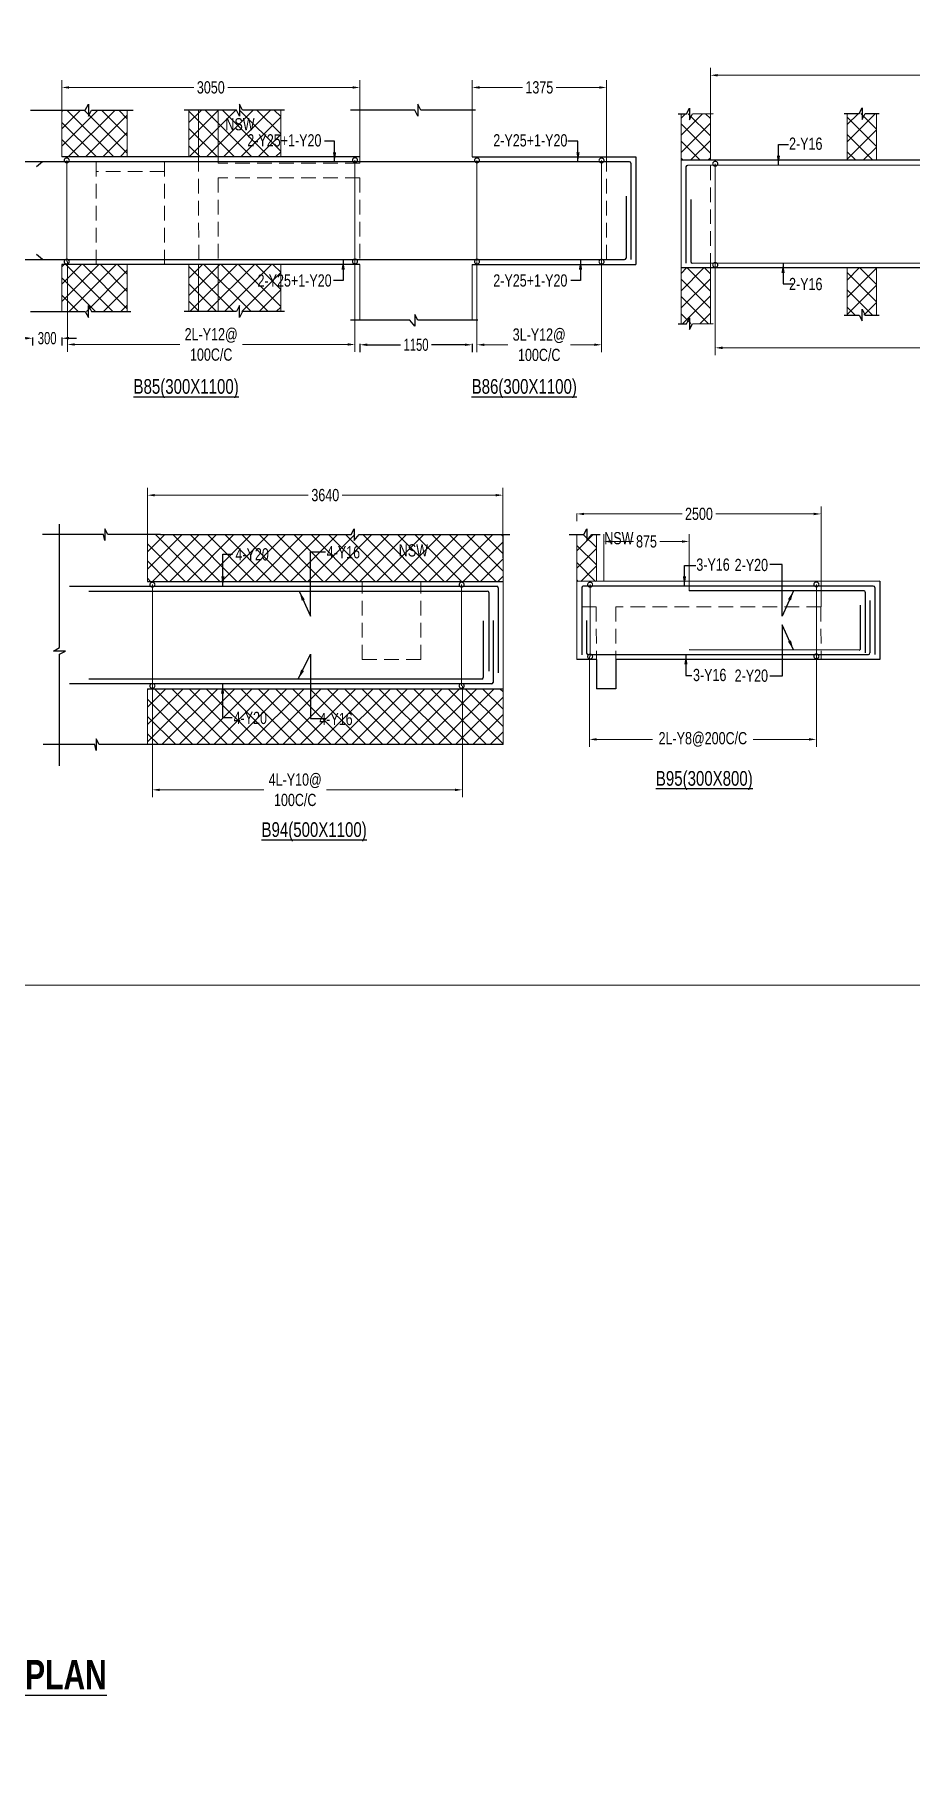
# Model space of a CAD drawing. Header units: millimetres. Extents: x -9667 to 132562, y -132456 to -91255.
# Drawn here: x 47216 to 56184, y -126328 to -108672 of the extents above; entities that cross this region are included whole.
import ezdxf

# ---------------------------------------------------------------- set-up
doc = ezdxf.new("R2010")
doc.units = ezdxf.units.MM
doc.header["$LTSCALE"] = 100
doc.header["$MEASUREMENT"] = 0
doc.linetypes.add('CONTINU', pattern=[0])
doc.linetypes.add('HIDDEN', pattern=[0.375, 0.25, -0.125])
doc.layers.get('Defpoints').update_dxf_attribs({"color": 1, "lineweight": 0})
for name, color, linetype in [('-S-BMNO', 1, 'Continuous'), ('-S-MISC', 8, 'Continuous'), ('-STR-BEAM', 7, 'CONTINU'), ('-STR-REINF', 3, 'Continuous'), ('G-ANNO-TEXT', 231, 'Continuous')]:
    doc.layers.add(name, color=color, linetype=linetype)
for name, color, linetype, lineweight in [('-S-STIRRUPS DIM', 6, 'Continuous', 9), ('-S-STIRUP', 11, 'Continuous', 9), ('-S-TEXT', 6, 'Continuous', 0), ('-STR-COLUMN', 5, 'HIDDEN', 13), ('S-COL HATCH', 9, 'Continuous', 0), ('SLAB LINE', 254, 'HIDDEN', 20)]:
    doc.layers.add(name, color=color, linetype=linetype, lineweight=lineweight)
doc.styles.add('BEAM-LS', font='romans.shx', dxfattribs={"width": 0.8})
doc.styles.add('SOBHA', font='swisscl.ttf', dxfattribs={"width": 0.9})
doc.styles.add('sobha.sed', font='swisscl.ttf')
doc.styles.add('Swis721 LtCn BT_2', font='swisscl.ttf', dxfattribs={"height": 244.992296})
doc.dimstyles.new('S-50', dxfattribs={"dimscale": 50, "dimtxt": 2.5, "dimasz": 2, "dimexe": 0.5, "dimexo": 0.25, "dimgap": 0.25, "dimtad": 0, "dimdec": 0, "dimrnd": 0.0005, "dimzin": 0, "dimdsep": 46, "dimtxsty": 'sobha.sed', "dimblk": 'OBLIQUE', "dimcen": 0.09, "dimclrd": 8, "dimclre": 8, "dimclrt": 6, "dimadec": 0, "dimazin": 0, "dimtfac": 1, "dimtdec": 0, "dimtofl": 0, "dimtmove": 2, "dimatfit": 3, "dimfxl": 0.18, "dimtolj": 1, "dimtzin": 0, "dimlwd": -1, "dimlwe": -1, "dimarcsym": 0})
doc.dimstyles.new('S-DIM50', dxfattribs={"dimscale": 50, "dimtxt": 2.5, "dimasz": 1.5, "dimexe": 1.5, "dimexo": 1, "dimgap": 0.5, "dimtad": 0, "dimdec": 0, "dimzin": 0, "dimdsep": 46, "dimtxsty": 'SOBHA', "dimcen": 0.09, "dimclrd": 256, "dimclre": 256, "dimclrt": 6, "dimadec": 5, "dimazin": 0, "dimtfac": 1, "dimtdec": 0, "dimtofl": 0, "dimtmove": 0, "dimatfit": 3, "dimfxl": 0.18, "dimtolj": 1, "dimtzin": 0, "dimlwd": -1, "dimlwe": -1, "dimarcsym": 0})
doc.dimstyles.new('STIRUP', dxfattribs={"dimscale": 50, "dimtxt": 2.5, "dimasz": 2.2, "dimexe": 0, "dimexo": 0, "dimgap": 0.5, "dimtad": 0, "dimdec": 0, "dimzin": 0, "dimdsep": 46, "dimtxsty": 'BEAM-LS', "dimblk": 'DOTSMALL', "dimcen": 0.09, "dimclrd": 256, "dimclre": 256, "dimclrt": 256, "dimadec": 5, "dimazin": 0, "dimtfac": 1, "dimtdec": 0, "dimtofl": 0, "dimtmove": 0, "dimatfit": 3, "dimldrblk": 'DOTSMALL', "dimfxl": 0, "dimfxlon": 1, "dimtolj": 1, "dimtzin": 0, "dimlwd": -1, "dimlwe": -1, "dimarcsym": 0})

# ---------------------------------------------------------------- blocks, each defined once
blk = doc.blocks.new('*D144')
at = {"layer": '-S-STIRRUPS DIM', "color": 251, "transparency": 16777216}
for p, q in [((54185, -110974), (54185, -111954)), ((59660, -111018), (59660, -111954)), ((54260, -111879), (56408, -111879)), ((59585, -111879), (57436, -111879))]:
    blk.add_line(p, q, dxfattribs=at)
for points in [[(54260, -111866), (54260, -111892), (54185, -111879)], [(59585, -111866), (59585, -111892), (59660, -111879)]]:
    blk.add_solid(points, dxfattribs=at)
at = {"layer": 'Defpoints', "color": 0, "transparency": 16777216}
for p in [(54185, -110974, 178587), (59660, -111018, 0), (59660, -111879)]:
    blk.add_point(p, dxfattribs=at)
at = {"layer": '-S-STIRRUPS DIM', "color": 6, "transparency": 16777216, "insert": (56922, -111879), "char_height": 125, "attachment_point": 5, "style": 'sobha.sed'}
blk.add_mtext('\\A1;2L-Y8@200C/C', dxfattribs=at)
blk = doc.blocks.new('_DotSmall')
at = {"color": 0, "linetype": 'ByBlock', "const_width": 0.5}
blk.add_lwpolyline([(-0.0625, 0, 1), (0.0625, 0, 1)], format="xyb", close=True, dxfattribs=at)
blk = doc.blocks.new('*D145')
at = {"layer": '-S-STIRUP', "ltscale": 100, "transparency": 16777216}
blk.add_line((54185, -111031), (54185, -109995), dxfattribs=at)
at = {"layer": 'Defpoints', "color": 0, "linetype": 'CONTINU', "ltscale": 100, "transparency": 16777216}
for p in [(54185, -109995), (54185, -109995), (54185, -111031)]:
    blk.add_point(p, dxfattribs=at)
at = {"layer": '-S-STIRUP', "linetype": 'CONTINU', "ltscale": 100, "transparency": 16777216, "xscale": 100, "yscale": 100, "zscale": 100}
for p, rotation in [((54185, -109995), 90), ((54185, -111031), 270)]:
    blk.add_blockref('_DotSmall', p, dxfattribs=dict(at, rotation=rotation))
blk = doc.blocks.new('*D147')
at = {"layer": '-S-STIRRUPS DIM', "color": 251, "transparency": 16777216}
for p, q in [((54136, -109483), (54136, -109014)), ((54211, -109089), (56750, -109089)), ((59635, -109089), (57096, -109089)), ((59710, -109960), (59710, -109014))]:
    blk.add_line(p, q, dxfattribs=at)
for points in [[(54211, -109077), (54211, -109102), (54136, -109089)], [(59635, -109077), (59635, -109102), (59710, -109089)]]:
    blk.add_solid(points, dxfattribs=at)
at = {"layer": 'Defpoints', "color": 0, "transparency": 16777216}
for p in [(59710, -109089), (54136, -109483, 0), (59710, -109960, 0)]:
    blk.add_point(p, dxfattribs=at)
at = {"layer": '-S-STIRRUPS DIM', "color": 6, "transparency": 16777216, "insert": (56923, -109089), "char_height": 125, "attachment_point": 5, "style": 'sobha.sed'}
blk.add_mtext('\\A1;5575', dxfattribs=at)
blk = doc.blocks.new('*D196')
at = {"layer": '-S-STIRRUPS DIM', "color": 251, "transparency": 16777216}
for p, q in [((48373, -114023), (48373, -113312)), ((52012, -114030), (52012, -113312)), ((48448, -113387), (50019, -113387)), ((51937, -113387), (50366, -113387))]:
    blk.add_line(p, q, dxfattribs=at)
for points in [[(48448, -113375), (48448, -113400), (48373, -113387)], [(51937, -113375), (51937, -113400), (52012, -113387)]]:
    blk.add_solid(points, dxfattribs=at)
at = {"layer": 'Defpoints', "color": 0, "transparency": 16777216}
for p in [(52012, -113387), (48373, -114023), (52012, -114030)]:
    blk.add_point(p, dxfattribs=at)
at = {"layer": '-S-STIRRUPS DIM', "color": 6, "transparency": 16777216, "insert": (50193, -113387), "char_height": 125, "attachment_point": 5, "style": 'sobha.sed'}
blk.add_mtext('\\A1;3640', dxfattribs=at)
blk = doc.blocks.new('_Oblique')
at = {"color": 0, "linetype": 'ByBlock', "lineweight": -2}
blk.add_line((-0.5, -0.5), (0.5, 0.5), dxfattribs=at)
blk = doc.blocks.new('*D197')
at = {"layer": '-S-STIRRUPS DIM', "color": 251, "transparency": 16777216}
for p, q in [((48423, -115328), (48423, -116478)), ((51596, -115339), (51596, -116478)), ((48498, -116403), (49563, -116403)), ((51521, -116403), (50206, -116403))]:
    blk.add_line(p, q, dxfattribs=at)
for points in [[(48498, -116391), (48498, -116416), (48423, -116403)], [(51521, -116391), (51521, -116416), (51596, -116403)]]:
    blk.add_solid(points, dxfattribs=at)
at = {"layer": 'Defpoints', "color": 0, "transparency": 16777216}
for p in [(48423, -115328, 0), (51596, -115339, 178587), (48423, -116403)]:
    blk.add_point(p, dxfattribs=at)
at = {"layer": '-S-STIRRUPS DIM', "color": 6, "transparency": 16777216, "insert": (49885, -116403), "char_height": 125, "attachment_point": 5, "style": 'sobha.sed'}
blk.add_mtext('\\A1;4L-Y10@\\P100C/C', dxfattribs=at)
blk = doc.blocks.new('*D198')
at = {"layer": '-S-STIRUP', "ltscale": 100, "transparency": 16777216}
blk.add_line((51589, -115339), (51589, -114303), dxfattribs=at)
at = {"layer": 'Defpoints', "color": 0, "linetype": 'CONTINU', "ltscale": 100, "transparency": 16777216}
for p in [(51589, -114303), (51589, -114303), (51589, -115339)]:
    blk.add_point(p, dxfattribs=at)
at = {"layer": '-S-STIRUP', "linetype": 'CONTINU', "ltscale": 100, "transparency": 16777216, "xscale": 100, "yscale": 100, "zscale": 100}
for p, rotation in [((51589, -114303), 90), ((51589, -115339), 270)]:
    blk.add_blockref('_DotSmall', p, dxfattribs=dict(at, rotation=rotation))
blk = doc.blocks.new('*D199')
at = {"layer": '-S-STIRUP', "ltscale": 100, "transparency": 16777216}
blk.add_line((48423, -115339), (48423, -114303), dxfattribs=at)
at = {"layer": 'Defpoints', "color": 0, "linetype": 'CONTINU', "ltscale": 100, "transparency": 16777216}
for p in [(48423, -114303), (48423, -114303), (48423, -115339)]:
    blk.add_point(p, dxfattribs=at)
at = {"layer": '-S-STIRUP', "linetype": 'CONTINU', "ltscale": 100, "transparency": 16777216, "xscale": 100, "yscale": 100, "zscale": 100}
for p, rotation in [((48423, -114303), 90), ((48423, -115339), 270)]:
    blk.add_blockref('_DotSmall', p, dxfattribs=dict(at, rotation=rotation))
blk = doc.blocks.new('*D257')
at = {"layer": '-S-STIRRUPS DIM', "color": 251, "transparency": 16777216}
for p, q in [((52897, -115039), (52897, -115962)), ((55220, -115025), (55220, -115962)), ((52972, -115887), (53544, -115887)), ((55145, -115887), (54572, -115887))]:
    blk.add_line(p, q, dxfattribs=at)
for points in [[(52972, -115874), (52972, -115899), (52897, -115887)], [(55145, -115874), (55145, -115899), (55220, -115887)]]:
    blk.add_solid(points, dxfattribs=at)
at = {"layer": 'Defpoints', "color": 0, "transparency": 16777216}
for p in [(52897, -115039, 178587), (55220, -115025, 0), (55220, -115887)]:
    blk.add_point(p, dxfattribs=at)
at = {"layer": '-S-STIRRUPS DIM', "color": 6, "transparency": 16777216, "insert": (54058, -115887), "char_height": 125, "attachment_point": 5, "style": 'sobha.sed'}
blk.add_mtext('\\A1;2L-Y8@200C/C', dxfattribs=at)
blk = doc.blocks.new('*D258')
at = {"layer": '-S-STIRUP', "ltscale": 100, "transparency": 16777216}
blk.add_line((52904, -115039), (52904, -114303), dxfattribs=at)
at = {"layer": 'Defpoints', "color": 0, "linetype": 'CONTINU', "ltscale": 100, "transparency": 16777216}
for p in [(52904, -114303), (52904, -114303), (52904, -115039)]:
    blk.add_point(p, dxfattribs=at)
at = {"layer": '-S-STIRUP', "linetype": 'CONTINU', "ltscale": 100, "transparency": 16777216, "xscale": 100, "yscale": 100, "zscale": 100}
for p, rotation in [((52904, -114303), 90), ((52904, -115039), 270)]:
    blk.add_blockref('_DotSmall', p, dxfattribs=dict(at, rotation=rotation))
blk = doc.blocks.new('*D259')
at = {"layer": '-S-STIRUP', "ltscale": 100, "transparency": 16777216}
blk.add_line((55220, -115037), (55220, -114300), dxfattribs=at)
at = {"layer": 'Defpoints', "color": 0, "linetype": 'CONTINU', "ltscale": 100, "transparency": 16777216}
for p in [(55220, -114300), (55220, -114300), (55220, -115037)]:
    blk.add_point(p, dxfattribs=at)
at = {"layer": '-S-STIRUP', "linetype": 'CONTINU', "ltscale": 100, "transparency": 16777216, "xscale": 100, "yscale": 100, "zscale": 100}
for p, rotation in [((55220, -114300), 90), ((55220, -115037), 270)]:
    blk.add_blockref('_DotSmall', p, dxfattribs=dict(at, rotation=rotation))
blk = doc.blocks.new('*D260')
at = {"layer": '-S-STIRRUPS DIM', "color": 251, "transparency": 16777216}
for p, q in [((55268, -114530), (55268, -113504)), ((52768, -113575), (52768, -113654)), ((52843, -113579), (53845, -113579)), ((55193, -113579), (54191, -113579))]:
    blk.add_line(p, q, dxfattribs=at)
for points in [[(52843, -113567), (52843, -113592), (52768, -113579)], [(55193, -113567), (55193, -113592), (55268, -113579)]]:
    blk.add_solid(points, dxfattribs=at)
at = {"layer": 'Defpoints', "color": 0, "transparency": 16777216}
for p in [(52768, -113575, 0), (55268, -113579), (55268, -114530, 0)]:
    blk.add_point(p, dxfattribs=at)
at = {"layer": '-S-STIRRUPS DIM', "color": 6, "transparency": 16777216, "insert": (54018, -113579), "char_height": 125, "attachment_point": 5, "style": 'sobha.sed'}
blk.add_mtext('\\A1;2500', dxfattribs=at)
blk = doc.blocks.new('*D637')
at = {"layer": '-S-STIRRUPS DIM', "color": 251, "transparency": 16777216}
for p, q in [((51697, -109925), (51697, -109139)), ((51772, -109214), (52212, -109214)), ((52997, -109214), (52556, -109214)), ((53072, -109925), (53072, -109139))]:
    blk.add_line(p, q, dxfattribs=at)
for points in [[(51772, -109202), (51772, -109227), (51697, -109214)], [(52997, -109202), (52997, -109227), (53072, -109214)]]:
    blk.add_solid(points, dxfattribs=at)
at = {"layer": 'Defpoints', "color": 0, "transparency": 16777216}
for p in [(53072, -109214), (51697, -109925, 0), (53072, -109925, 0)]:
    blk.add_point(p, dxfattribs=at)
at = {"layer": '-S-STIRRUPS DIM', "color": 6, "transparency": 16777216, "insert": (52384, -109214), "char_height": 125, "attachment_point": 5, "style": 'sobha.sed'}
blk.add_mtext('\\A1;1375', dxfattribs=at)
blk = doc.blocks.new('*D626')
at = {"layer": '-S-STIRRUPS DIM', "color": 251, "transparency": 16777216}
for p, q in [((47553, -110997), (47553, -111920)), ((50497, -110983), (50497, -111920)), ((47628, -111845), (48704, -111845)), ((50422, -111845), (49345, -111845))]:
    blk.add_line(p, q, dxfattribs=at)
for points in [[(47628, -111832), (47628, -111857), (47553, -111845)], [(50422, -111832), (50422, -111857), (50497, -111845)]]:
    blk.add_solid(points, dxfattribs=at)
at = {"layer": 'Defpoints', "color": 0, "transparency": 16777216}
for p in [(47553, -110997, 178587), (50497, -110983, 0), (50497, -111845)]:
    blk.add_point(p, dxfattribs=at)
at = {"layer": '-S-STIRRUPS DIM', "color": 6, "transparency": 16777216, "insert": (49025, -111845), "char_height": 125, "attachment_point": 5, "style": 'sobha.sed'}
blk.add_mtext('\\A1;2L-Y12@\\P100C/C', dxfattribs=at)
blk = doc.blocks.new('*D629')
at = {"layer": '-S-STIRRUPS DIM', "color": 251, "transparency": 16777216}
for p, q in [((47496, -109925), (47496, -109139)), ((47571, -109214), (48848, -109214)), ((50472, -109214), (49195, -109214)), ((50547, -109446), (50547, -109139))]:
    blk.add_line(p, q, dxfattribs=at)
for points in [[(47571, -109202), (47571, -109227), (47496, -109214)], [(50472, -109202), (50472, -109227), (50547, -109214)]]:
    blk.add_solid(points, dxfattribs=at)
at = {"layer": 'Defpoints', "color": 0, "transparency": 16777216}
for p in [(50547, -109214), (50547, -109446, 0), (47496, -109925, 0)]:
    blk.add_point(p, dxfattribs=at)
at = {"layer": '-S-STIRRUPS DIM', "color": 6, "transparency": 16777216, "insert": (49021, -109214), "char_height": 125, "attachment_point": 5, "style": 'sobha.sed'}
blk.add_mtext('\\A1;3050', dxfattribs=at)
blk = doc.blocks.new('*D634')
at = {"layer": '-S-STIRRUPS DIM', "color": 251, "transparency": 16777216}
for p, q in [((51746, -111003), (51746, -111923)), ((53021, -110986), (53021, -111923)), ((51821, -111848), (52063, -111848)), ((52946, -111848), (52704, -111848))]:
    blk.add_line(p, q, dxfattribs=at)
for points in [[(51821, -111835), (51821, -111860), (51746, -111848)], [(52946, -111835), (52946, -111860), (53021, -111848)]]:
    blk.add_solid(points, dxfattribs=at)
at = {"layer": 'Defpoints', "color": 0, "transparency": 16777216}
for p in [(51746, -111003, 178587), (53021, -110986, 0), (53021, -111848)]:
    blk.add_point(p, dxfattribs=at)
at = {"layer": '-S-STIRRUPS DIM', "color": 6, "transparency": 16777216, "insert": (52383, -111848), "char_height": 125, "attachment_point": 5, "style": 'sobha.sed'}
blk.add_mtext('\\A1;3L-Y12@\\P100C/C', dxfattribs=at)
blk = doc.blocks.new('*D628')
at = {"layer": '-S-STIRUP', "ltscale": 100, "transparency": 16777216}
blk.add_line((50497, -110995), (50497, -109958), dxfattribs=at)
at = {"layer": 'Defpoints', "color": 0, "linetype": 'CONTINU', "ltscale": 100, "transparency": 16777216}
for p in [(50497, -109958), (50497, -109958), (50497, -110995)]:
    blk.add_point(p, dxfattribs=at)
at = {"layer": '-S-STIRUP', "linetype": 'CONTINU', "ltscale": 100, "transparency": 16777216, "xscale": 100, "yscale": 100, "zscale": 100}
for p, rotation in [((50497, -109958), 90), ((50497, -110995), 270)]:
    blk.add_blockref('_DotSmall', p, dxfattribs=dict(at, rotation=rotation))
blk = doc.blocks.new('*D631')
at = {"layer": '-S-STIRUP', "ltscale": 100, "transparency": 16777216}
blk.add_line((47546, -110997), (47546, -109960), dxfattribs=at)
at = {"layer": 'Defpoints', "color": 0, "linetype": 'CONTINU', "ltscale": 100, "transparency": 16777216}
for p in [(47546, -109960), (47546, -109960), (47546, -110997)]:
    blk.add_point(p, dxfattribs=at)
at = {"layer": '-S-STIRUP', "linetype": 'CONTINU', "ltscale": 100, "transparency": 16777216, "xscale": 100, "yscale": 100, "zscale": 100}
for p, rotation in [((47546, -109960), 90), ((47546, -110997), 270)]:
    blk.add_blockref('_DotSmall', p, dxfattribs=dict(at, rotation=rotation))
blk = doc.blocks.new('*D633')
at = {"layer": '-S-STIRUP', "ltscale": 100, "transparency": 16777216}
blk.add_line((53021, -110998), (53021, -109961), dxfattribs=at)
at = {"layer": 'Defpoints', "color": 0, "linetype": 'CONTINU', "ltscale": 100, "transparency": 16777216}
for p in [(53021, -109961), (53021, -109961), (53021, -110998)]:
    blk.add_point(p, dxfattribs=at)
at = {"layer": '-S-STIRUP', "linetype": 'CONTINU', "ltscale": 100, "transparency": 16777216, "xscale": 100, "yscale": 100, "zscale": 100}
for p, rotation in [((53021, -109961), 90), ((53021, -110998), 270)]:
    blk.add_blockref('_DotSmall', p, dxfattribs=dict(at, rotation=rotation))
blk = doc.blocks.new('*D635')
at = {"layer": '-S-STIRUP', "ltscale": 100, "transparency": 16777216}
blk.add_line((51746, -110997), (51746, -109960), dxfattribs=at)
at = {"layer": 'Defpoints', "color": 0, "linetype": 'CONTINU', "ltscale": 100, "transparency": 16777216}
for p in [(51746, -109960), (51746, -109960), (51746, -110997)]:
    blk.add_point(p, dxfattribs=at)
at = {"layer": '-S-STIRUP', "linetype": 'CONTINU', "ltscale": 100, "transparency": 16777216, "xscale": 100, "yscale": 100, "zscale": 100}
for p, rotation in [((51746, -109960), 90), ((51746, -110997), 270)]:
    blk.add_blockref('_DotSmall', p, dxfattribs=dict(at, rotation=rotation))
blk = doc.blocks.new('*D701')
at = {"layer": '-S-STIRRUPS DIM', "color": 251, "transparency": 16777216}
for p, q in [((53044, -114266), (53044, -113786)), ((53119, -113861), (53347, -113861)), ((53843, -113861), (53616, -113861)), ((53918, -114367), (53918, -113786))]:
    blk.add_line(p, q, dxfattribs=at)
for points in [[(53119, -113849), (53119, -113874), (53044, -113861)], [(53843, -113849), (53843, -113874), (53918, -113861)]]:
    blk.add_solid(points, dxfattribs=at)
at = {"layer": 'Defpoints', "color": 0, "transparency": 16777216}
for p in [(53044, -113861), (53044, -114266, 0), (53918, -114367, 0)]:
    blk.add_point(p, dxfattribs=at)
at = {"layer": '-S-STIRRUPS DIM', "color": 6, "transparency": 16777216, "insert": (53481, -113861), "char_height": 125, "attachment_point": 5, "style": 'sobha.sed'}
blk.add_mtext('\\A1;875', dxfattribs=at)
blk = doc.blocks.new('*D805')
at = {"transparency": 16777216}
for p, q in [((47121, -111781), (47046, -111781)), ((47196, -111772), (47196, -111856)), ((47496, -111772), (47496, -111856)), ((47571, -111781), (47646, -111781))]:
    blk.add_line(p, q, dxfattribs=at)
for points in [[(47121, -111768), (47121, -111794), (47196, -111781)], [(47571, -111768), (47571, -111794), (47496, -111781)]]:
    blk.add_solid(points, dxfattribs=at)
at = {"layer": 'Defpoints', "color": 0, "transparency": 16777216}
for p in [(47196, -111507), (47496, -111507), (47496, -111781)]:
    blk.add_point(p, dxfattribs=at)
at = {"color": 6, "transparency": 16777216, "insert": (47346, -111781), "char_height": 125, "attachment_point": 5, "style": 'SOBHA'}
blk.add_mtext('\\A1;300', dxfattribs=at)
blk = doc.blocks.new('*D806')
at = {"transparency": 16777216}
for p, q in [((50547, -111839), (50547, -111923)), ((50622, -111848), (50964, -111848)), ((51622, -111848), (51279, -111848)), ((51697, -111839), (51697, -111923))]:
    blk.add_line(p, q, dxfattribs=at)
for points in [[(50622, -111835), (50622, -111860), (50547, -111848)], [(51622, -111835), (51622, -111860), (51697, -111848)]]:
    blk.add_solid(points, dxfattribs=at)
at = {"layer": 'Defpoints', "color": 0, "transparency": 16777216}
for p in [(50547, -111596), (51697, -111596), (51697, -111848)]:
    blk.add_point(p, dxfattribs=at)
at = {"color": 6, "transparency": 16777216, "insert": (51122, -111848), "char_height": 125, "attachment_point": 5, "style": 'SOBHA'}
blk.add_mtext('\\A1;1150', dxfattribs=at)

msp = doc.modelspace()

# ---------------------------------------------------------------- hatches: boundary and pattern name
at = {"layer": 'S-COL HATCH'}
h = msp.add_hatch(dxfattribs=at)
h.set_pattern_fill('ANSI37', color=252, scale=1000)
h.set_pattern_definition([(45, (318351.14, 9013.2), (-88.38835, 88.38835), []), (135, (318351.14, 9013.2), (-88.38835, -88.38835), [])])
h.paths.add_polyline_path([(48796.5, -111507.2), (49736.5, -111507.2), (49736.5, -111028.1), (48796.5, -111028.1)])
h.paths.add_polyline_path([(49736.5, -109925.4), (48796.5, -109925.4), (48796.5, -109446.3), (49736.5, -109446.3)])
h.paths.add_polyline_path([(48166.5, -109925.4), (47496.5, -109925.4), (47496.5, -109446.3), (48166.5, -109446.3)])
h.paths.add_polyline_path([(47496.5, -111507.2), (48166.5, -111507.2), (48166.5, -111025.8), (47496.5, -111025.8)])
h = msp.add_hatch(dxfattribs=at)
h.set_pattern_fill('ANSI37', color=252, scale=1000)
h.set_pattern_definition([(45, (311457.43, 14806.02), (-88.38835, 88.38835), []), (135, (311457.43, 14806.02), (-88.38835, -88.38835), [])])
h.paths.add_polyline_path([(56465, -109959.2), (58335, -109959.2), (58335, -109482.4), (56465, -109482.4)])
h.paths.add_polyline_path([(55535, -109959.2), (55835, -109959.2), (55835, -109479.9), (55535, -109479.9)])
h.paths.add_polyline_path([(55535, -111061.1), (55835, -111061.1), (55835, -111545.8), (55535, -111545.8)])
h.paths.add_polyline_path([(56465, -111066.8), (58335, -111066.8), (58335, -111545.1), (56465, -111545.1)])
h.paths.add_polyline_path([(53835, -111061.6), (54135, -111061.6), (54135, -111630.7), (53835, -111630.7)])
h.paths.add_polyline_path([(53835, -109959.5), (54135, -109959.5), (54135, -109482.5), (53835, -109482.5)])
h = msp.add_hatch(dxfattribs=at)
h.set_pattern_fill('ANSI37', color=252, scale=1000)
h.set_pattern_definition([(45, (208220.63, -35082.98), (-88.38835, 88.38835), []), (135, (208220.63, -35082.98), (-88.38835, -88.38835), [])])
h.paths.add_polyline_path([(52012.2, -115940.4), (48373, -115940.4), (48373, -115369.5), (52012.2, -115369.5)])
h.paths.add_polyline_path([(48373, -114269.5), (52012.2, -114269.5), (52012.2, -113790.4), (48373, -113790.4)])
h = msp.add_hatch(dxfattribs=at)
h.set_pattern_fill('ANSI37', color=252, scale=1000)
h.set_pattern_definition([(45, (313099.28, 3716.47), (-88.38835, 88.38835), []), (135, (313099.28, 3716.47), (-88.38835, -88.38835), [])])
h.paths.add_polyline_path([(52768, -114269.5), (52968, -114269.5), (52968, -113788.1), (52768, -113788.1)])

# ---------------------------------------------------------------- linework, layer by layer
at = {"layer": '-S-MISC', "linetype": 'ByBlock', "ltscale": 1000, "elevation": 0}
for points in [[(47174, -109446), (47736.5, -109446), (47767.4, -109386.3), (47767.4, -109506.5), (47799.3, -109446.3), (48201, -109446.3)], [(47799.3, -109446.3), (48225, -109446.3)], [(53803.8, -109484.3), (53889.5, -109484.3), (53920.3, -109424.7), (53920.3, -109544.8), (53953.2, -109484.3), (54161.9, -109482.3)], [(55503.8, -109481.8), (55656.5, -109481.8), (55687.3, -109422.2), (55687.3, -109542.3), (55720.2, -109481.8), (55861.9, -109479.7)], [(47174, -111507.4), (47736.5, -111507.4), (47767.4, -111567.1), (47767.4, -111446.9), (47799.3, -111507.2), (48201, -111507.2)], [(53803.8, -111632.5), (53889.5, -111632.5), (53920.3, -111572.9), (53920.3, -111693), (53953.2, -111632.5), (54161.9, -111630.4)], [(55503.8, -111544.1), (55656.5, -111544.1), (55687.3, -111603.8), (55687.3, -111483.6), (55720.2, -111544.1), (55861.9, -111546.2)], [(47473, -116158.4), (47473, -115013.8), (47532.7, -114985.3), (47412.5, -114985.3), (47473, -114945.2), (47473, -113682.3)], [(48507.5, -113790.4), (47965.4, -113790.4), (47936.9, -113730.8), (47936.9, -113850.9), (47921.7, -113790.4), (47297.1, -113790.4)], [(48507.5, -113790.4), (50458.7, -113790.4), (50489.6, -113730.8), (50489.6, -113850.9), (50539.4, -113790.4), (52081.6, -113790.4)], [(52690.1, -113790.4), (52840.7, -113790.4), (52871.5, -113730.8), (52871.5, -113850.9), (52921.4, -113790.4), (53007.3, -113788.3)], [(52012.2, -115940.4), (47877.5, -115940.4), (47849, -115880.8), (47849, -116000.9), (47833.9, -115940.4), (47304.9, -115940.4)]]:
    msp.add_lwpolyline(points, dxfattribs=at)
at = {"layer": '-S-MISC', "linetype": 'ByBlock', "ltscale": 1000}
for points in [[(49775, -109446), (49345.9, -109446), (49315, -109386.3), (49315, -109506.5), (49283.1, -109446.3), (48747, -109446.3)], [(51732, -109446), (51171.5, -109446), (51140.6, -109386.3), (51140.6, -109506.5), (51108.7, -109446.3), (50450.7, -109446.3)], [(49775, -111507.4), (49345.9, -111507.4), (49315, -111567.1), (49315, -111446.9), (49283.1, -111507.2), (48747, -111507.2)], [(51755, -111596), (51140.5, -111596), (51109.7, -111536.3), (51109.7, -111656.5), (51059.8, -111596), (50450.7, -111596.3)]]:
    msp.add_lwpolyline(points, dxfattribs=at)
at = {"layer": '-STR-BEAM'}
for p, q in [((50546.5, -109925.4), (47496.5, -109925.4)), ((51696.5, -109925.4), (53371.5, -109925.4)), ((53371.5, -109925.4), (53371.5, -111025.7)), ((60010, -109959.5, 0), (53835, -109959.5, 0)), ((50546.5, -111025.4), (47496.5, -111025.9, 0)), ((51696.5, -111025.4, 0), (53371.5, -111025.7, 0)), ((60010, -111059.5, 0), (53835, -111061.6, 0)), ((48373, -114269.5, 0), (52012.2, -114269.5, 0)), ((55868, -114267.4, 0), (52768, -114269.5, 0)), ((55868, -114267.4, 0), (55868, -115067.4, 0)), ((52968, -115067.4, 0), (52768, -115067.4, 0)), ((52968, -115067.4, 0), (52968.2, -115369.4, 0)), ((55868, -115067.4, 0), (53168, -115067.4, 0)), ((53168, -115067.4, 0), (53168, -115369.3, 0)), ((55868.7, -115067.2, 0), (55268, -115067.6, 0)), ((48373, -115369.5, 0), (52012.2, -115369.5, 0)), ((53168, -115369.3, 0), (52968, -115369.4, 0))]:
    msp.add_line(p, q, dxfattribs=at)
at = {"layer": '-STR-COLUMN', "linetype": 'Continuous', "ltscale": 10}
for p, q in [((47496.5, -109446.3), (47496.5, -109925.4)), ((48166.5, -109446.3), (48166.5, -109925.4)), ((48796.5, -109446.3), (48796.5, -109925.4)), ((48896.5, -109446.3), (48896.5, -109925.4)), ((49096.5, -109446.3), (49096.5, -109925.4)), ((49736.5, -109446.3), (49736.5, -109925.4)), ((50546.5, -109446.3), (50546.5, -109925.4)), ((51696.5, -109446), (51696.5, -109925.4)), ((53835, -109482.5, 0), (53835, -111632.5, 0)), ((54135, -109482.5, 0), (54135, -109961.6, 0)), ((55535, -109959.2, 0), (55535, -109479.9, 0)), ((55835, -109959.2, 0), (55835, -109479.9, 0)), ((47496.5, -111507.2), (47496.5, -111025.9)), ((48166.5, -111507.2), (48166.5, -111028.1)), ((48796.5, -111507.2), (48796.5, -111028.1)), ((48896.5, -111507.2), (48896.5, -111028.1)), ((49096.5, -111507.2), (49096.5, -111028.1)), ((49736.5, -111507.2), (49736.5, -111028.1)), ((50546.5, -111025.4), (50546.5, -111596.3)), ((51696.5, -111025.4), (51696.5, -111596)), ((54135, -111061.6, 0), (54135, -111632.5, 0)), ((55535, -111061.1, 0), (55535, -111546, 0)), ((55835, -111061, 0), (55835, -111546, 0)), ((48373, -113790.4, 0), (48373, -114269.5, 0)), ((52012.2, -113790.4, 0), (52012.2, -115369.5, 0)), ((52768, -113790.4, 0), (52768, -115067.4, 0)), ((52968, -113790.4, 0), (52968, -114269.3, 0)), ((48373, -115369.5, 0), (48373, -115940.4, 0)), ((52012.2, -115369.5, 0), (52012.2, -115940.4, 0))]:
    msp.add_line(p, q, dxfattribs=at)
at = {"layer": '-STR-REINF', "ltscale": 10}
for p, q in [((53306.5, -109975.1, 0), (43912.5, -109976.4, 0)), ((47299, -109976, 0), (47236, -110026.8, 0)), ((53321.5, -109990.1), (53321.5, -110975.8)), ((53885, -110026.6, 0), (53885, -111012.3, 0)), ((59945, -110009.3, 0), (53900, -110011.6, 0)), ((53271.5, -110325.1), (53271.5, -110960.1)), ((53935, -110361.6, 0), (53935, -110996.6, 0)), ((43962.5, -110976.4, 0), (53256.5, -110975.1, 0)), ((47299, -110975.9, 0), (47236, -110925.1, 0)), ((53950, -111011.6, 0), (59895, -111009.3, 0)), ((47573, -114319.5, 0), (51948.7, -114319.5, 0)), ((47773, -114369.5, 0), (51851.6, -114369.5, 0)), ((51866.6, -114384.5, 0), (51866.6, -115188, 0)), ((51963.2, -114334.5, 0), (51963.2, -115206, 0)), ((52818, -114334.5, 0), (52818, -115020.2, 0)), ((55803, -114317.2, 0), (52833, -114319.5, 0)), ((55705, -114365.6, 0), (53918.2, -114366.7, 0)), ((55720, -114380.6, 0), (55720, -115000.5, 0)), ((55818, -114332.2, 0), (55818, -115017.8, 0)), ((55673, -114957, 0), (55673, -114513, 0)), ((55768, -114465.2, 0), (55768, -115002.2, 0)), ((51810.8, -114673, 0), (51810.8, -115254.5, 0)), ((51910.2, -114670, 0), (51910.2, -115304.5, 0)), ((52868, -114669.5, 0), (52868, -115004.5, 0)), ((55875.2, -114847.2, 0), (55874.7, -114847.2, 0)), ((52883, -115019.5, 0), (55753, -115017.2, 0)), ((55658, -114972, 0), (53918.2, -114970.9, 0)), ((51795.8, -115269.5, 0), (47773, -115269.5, 0)), ((51895.2, -115319.5, 0), (47573, -115319.5, 0))]:
    msp.add_line(p, q, dxfattribs=at)
for centre, start, end in [((53306.5, -109990.1), 0, 90), ((53900, -110026.6, 0), 90, 180), ((53256.5, -110960.1), 270, 0), ((53950, -110996.6, 0), 180, 270), ((51851.6, -114384.5, 0), 0, 90), ((51948.2, -114334.5, 0), 0, 90), ((52833, -114334.5, 0), 90, 180), ((55803, -114332.2, 0), 0, 90), ((52883, -115004.5, 0), 180, 270), ((55658, -114957, 0), 269.96555, 0), ((55753, -115002.2, 0), 270, 0), ((51795.8, -115254.5, 0), 270, 0), ((51895.2, -115304.5, 0), 270, 0)]:
    msp.add_arc(centre, 15, start, end, dxfattribs=at)
at = {"layer": '-STR-REINF', "ltscale": 10, "extrusion": (-2.53124e-10, -5.13916e-09, 1)}
msp.add_arc((55705, -114380.6, 0), 15, 0, 90.04937, dxfattribs=at)
at = {"layer": 'Defpoints'}
msp.add_lwpolyline([(32824.5, -91400), (67535.3, -91400), (67535.3, -118401.9), (32824.5, -118401.9)], close=True, dxfattribs=at)
at = {"layer": 'SLAB LINE', "color": 8, "linetype": 'HIDDEN', "ltscale": 6}
for p, q in [((47846.7, -111025.9, 0), (47846.7, -109925.4)), ((48546.5, -111025.7, 0), (48546.3, -109925.4)), ((48896.3, -109925.4), (48897, -111025.4, 0)), ((49096.3, -109925.4), (49096.3, -109990.4)), ((50546.6, -109990.1, 0), (49096.3, -109990.4, 0)), ((50546.5, -109925.4), (50546.5, -109990.4)), ((53071.5, -109925.4), (53071.5, -111025.7)), ((54135, -111061.6, 0), (54135, -109959.5, 0)), ((48546.3, -110075.8, 0), (47846.5, -110075.9, 0)), ((48896.4, -110075.7, 0), (48896.3, -110075.7, 0)), ((50546.6, -110140, 0), (49096.3, -110140.4, 0)), ((49096.4, -110140.4), (49097, -111025.4, 0)), ((50546.6, -110140, 0), (50547.4, -111025.4, 0)), ((50572.2, -115069.5, 0), (50572.2, -114269.5, 0)), ((51172.2, -115069.5, 0), (51172.2, -114269.5, 0)), ((52967.4, -114531.4, 0), (52768.1, -114531.5, 0)), ((52967.4, -114531.4, 0), (52967.8, -115067.4, 0)), ((55268, -114529.8, 0), (53167.3, -114531.3, 0)), ((53167.3, -114531.3, 0), (53167.8, -115067.4, 0)), ((55266.7, -114529.8, 0), (55268, -115069.9, 0)), ((50572.2, -115069.5, 0), (51172.2, -115069.5, 0))]:
    msp.add_line(p, q, dxfattribs=at)

# ---------------------------------------------------------------- texts
at = {"layer": '-S-BMNO', "color": 4, "linetype": 'Continuous', "style": 'sobha.sed'}
for s, p in [('%%UB85(300X1100)', (48229.9, -112349, 0)), ('%%UB86(300X1100)', (51691.4, -112349, 0)), ('%%UB95(300X800)', (53577, -116360.8)), ('%%UB94(500X1100)', (49540.3, -116884.9, 0))]:
    msp.add_text(s, height=150, dxfattribs=at).set_placement(p)
at = {"layer": '-S-TEXT', "color": 6, "style": 'sobha.sed'}
for p in [(49170.6, -109652.8), (53048.4, -113889.5, 0), (50945.5, -114014.5, 0)]:
    msp.add_text('NSW', height=125, dxfattribs=at).set_placement(p)
at = {"layer": '-S-TEXT', "color": 6, "char_height": 125, "style": 'sobha.sed'}
for s, insert, attachment_point in [('\\A1;2-Y25+1-Y20', (50153.4, -109693.1, 0), 3), ('\\A1;2-Y25+1-Y20', (52671.4, -109693.1, 0), 3), ('\\A1;2-Y16', (54940.3, -109727.3), 1), ('\\A1;2-Y25+1-Y20', (50258, -111127.1, 0), 3), ('\\A1;2-Y25+1-Y20', (52671.4, -111127.1, 0), 3), ('\\A1;2-Y16', (54940.3, -111163.7), 1), ('\\A1;4-Y20', (49615, -113930, 0), 3), ('\\A1;4-Y16', (50548.9, -113908.8, 0), 3), ('\\A1;3-Y16', (53991.2, -114035.2), 1), ('\\A1;2-Y20', (54383.5, -114038.8, 0), 1), ('\\A1;3-Y16', (53957.3, -115164.8), 1), ('\\A1;2-Y20', (54383.5, -115298.8, 0), 7), ('\\A1;4-Y20', (49596.1, -115604.5, 0), 3), ('\\A1;4-Y16', (50473.2, -115615.4, 0), 3)]:
    msp.add_mtext(s, dxfattribs=dict(at, insert=insert, attachment_point=attachment_point))
at = {"layer": 'G-ANNO-TEXT', "color": 6, "insert": (43276.7, -125309.4), "char_height": 300, "width": 6923.66, "attachment_point": 1, "line_spacing_factor": 0.971848, "style": 'Swis721 LtCn BT_2'}
msp.add_mtext('{\\fSwis721 LtCn BT|b1|i0|c0|p34;\\L BEAM REINFORCEMENT PLAN }', dxfattribs=at)

# ---------------------------------------------------------------- dimensions: what is measured, and where the dimension line sits
at = {"layer": '-S-STIRRUPS DIM'}
for base, p1, p2, picture, middle in [((59709.9715, -109089.4484), (54135.5445, -109482.5141, 0), (59709.9715, -109959.5297, 0), '*D147', (56922.758, -109089.4484)), ((50546.5, -109214.2, 0), (47496.5, -109925.4), (50546.5, -109446.3), '*D629', (49021.5, -109214.2, 0)), ((53071.5, -109214.2, 0), (51696.5, -109925.4), (53071.5, -109925.4), '*D637', (52384, -109214.2, 0)), ((52012.2, -113387.4, 0), (48373, -114023.4, 0), (52012.2, -114030, 0), '*D196', (50192.6, -113387.4, 0)), ((55268, -113579), (52768, -113574.8, 0), (55268, -114529.8, 0), '*D260', (54018, -113579)), ((53044.5, -113861.3), (53918.2, -114366.7, 0), (53044.5, -114265.8, 0), '*D701', (53481.3, -113861.3))]:
    dim = msp.add_linear_dim(base=base, p1=p1, p2=p2, dimstyle='S-DIM50', override={"dimscale": 1, "dimtxt": 125, "dimasz": 75, "dimexe": 75, "dimexo": 0, "dimgap": 25, "dimrnd": 5, "dimtxsty": 'sobha.sed', "dimsah": 1, "dimcen": 4.5, "dimclrd": 251, "dimclre": 251, "dimfxl": 75}, dxfattribs=at)
    dim.commit()
    dim.dimension.update_dxf_attribs({"geometry": picture, "text_midpoint": middle})
for base, p1, p2, text, picture, middle in [((50496.5, -111844.8, 0), (47552.6, -110997.1, 178586.6), (50496.5, -110983.4), '2L-Y12@\\P100C/C', '*D626', (49024.5, -111844.8, 0)), ((53020.6, -111847.5, 0), (51745.9, -111003.4, 178586.6), (53020.6, -110986.1, 0), '3L-Y12@\\P100C/C', '*D634', (52383.3, -111847.5, 0)), ((59660, -111879), (54184.8, -110974.4, 178586.6), (59660, -111017.5, 0), '2L-Y8@200C/C', '*D144', (56922.4, -111879)), ((55219.5, -115886.9), (52897.4, -115039.2, 178586.6), (55219.5, -115025.4, 0), '2L-Y8@200C/C', '*D257', (54058.5, -115886.9))]:
    dim = msp.add_linear_dim(base=base, p1=p1, p2=p2, text=text, dimstyle='S-DIM50', override={"dimscale": 1, "dimtxt": 125, "dimasz": 75, "dimexe": 75, "dimexo": 0, "dimgap": 25, "dimtxsty": 'sobha.sed', "dimsah": 1, "dimcen": 4.5, "dimclrd": 251, "dimclre": 251, "dimfxl": 75}, dxfattribs=at)
    dim.commit()
    dim.dimension.update_dxf_attribs({"geometry": picture, "text_midpoint": middle})
dim = msp.add_linear_dim(base=(48423, -116403.1, 0), p1=(51595.7, -115339.2, 178586.6), p2=(48423, -115327.5, 0), angle=180, text='4L-Y10@\\P100C/C', dimstyle='S-DIM50', override={"dimscale": 1, "dimtxt": 125, "dimasz": 75, "dimexe": 75, "dimexo": 0, "dimgap": 25, "dimtxsty": 'sobha.sed', "dimsah": 1, "dimcen": 4.5, "dimclrd": 251, "dimclre": 251, "dimfxl": 75}, dxfattribs=at)
dim.commit()
dim.dimension.update_dxf_attribs({"geometry": '*D197', "text_midpoint": (49884.6, -116403.1, 0), "dimtype": 160})
at = {"layer": '-S-STIRUP', "linetype": 'CONTINU', "ltscale": 100}
for base, p1, p2, picture, middle in [((47546.3, -109960.4, 178586.6), (47546.3, -110997.2, 178586.6), (47546.3, -109960.4, 178586.6), '*D631', (47546.3, -110478.8, 178586.6)), ((50496.5, -109958.4), (50496.5, -110995.1), (50496.5, -109958.4), '*D628', (50496.5, -110476.7)), ((51746.4, -109960.4, 178586.6), (51746.4, -110997.2, 178586.6), (51746.4, -109960.4, 178586.6), '*D635', (51746.4, -110478.8, 178586.6)), ((53020.6, -109961.1, 0), (53020.6, -110997.8, 0), (53020.6, -109961.1, 0), '*D633', (53020.6, -110479.4, 0)), ((54184.8, -109994.6, 178586.6), (54184.8, -111031.3, 178586.6), (54184.8, -109994.6, 178586.6), '*D145', (54184.8, -110513, 178586.6)), ((48423, -114302.5, 0), (48423, -115339.2, 0), (48423, -114302.5, 0), '*D199', (48423, -114820.9, 0)), ((51589.5, -114302.5, 178586.6), (51589.5, -115339.2, 178586.6), (51589.5, -114302.5, 178586.6), '*D198', (51589.5, -114820.9, 178586.6)), ((52903.6, -114302.5, 178586.6), (52903.6, -115039.2, 178586.6), (52903.6, -114302.5, 178586.6), '*D258', (52903.6, -114670.9, 178586.6)), ((55219.5, -114300.4, 0), (55219.5, -115037.1, 0), (55219.5, -114300.4, 0), '*D259', (55219.5, -114668.8, 0))]:
    dim = msp.add_linear_dim(base=base, p1=p1, p2=p2, angle=90, text=' ', dimstyle='STIRUP', override={"dimasz": 2}, dxfattribs=at)
    dim.commit()
    dim.dimension.update_dxf_attribs({"geometry": picture, "text_midpoint": middle})
at = {"color": 1}
for base, p1, p2, picture, middle in [((47496.5, -111781), (47196.5, -111507.2), (47496.5, -111507.2), '*D805', (47346.5, -111781)), ((51696.5, -111847.5), (50546.5, -111596.2), (51696.5, -111596), '*D806', (51121.5, -111847.5))]:
    dim = msp.add_linear_dim(base=base, p1=p1, p2=p2, dimstyle='S-DIM50', override={"dimfxlon": 1, "dimarcsym": 2}, dxfattribs=at)
    dim.commit()
    dim.dimension.update_dxf_attribs({"geometry": picture, "text_midpoint": middle})

# ---------------------------------------------------------------- leaders
at = {"layer": '-S-MISC'}
for points in [[(50287.8, -109977.4, 0), (50287.8, -109764.7, 0), (50184.4, -109764.7, 0)], [(54831.8, -110011.6), (54831.8, -109798.8), (54935.3, -109798.8)], [(50375.8, -110977.4, 0), (50375.8, -111190.2, 0), (50276.7, -111190.2, 0)], [(52805.8, -110977.4, 0), (52805.8, -111190.2, 0), (52706.7, -111190.2, 0)], [(54879.4, -111011.6), (54879.4, -111224.4), (54978.4, -111224.4)], [(49145.2, -114319.5, 0), (49145.2, -113991.8, 0), (49244.2, -113991.8, 0)], [(49926.7, -114369.5, 0), (50042.2, -114626.5, 0), (50042.2, -113967.6, 0), (50193.6, -113967.6, 0)], [(54985.6, -114366.9, 0), (54870.1, -114623.9, 0), (54870.1, -114097.5, 0), (54743.7, -114097.5, 0)], [(54985.6, -114970.7, 0), (54870.1, -114713.7, 0), (54870.1, -115240, 0), (54743.7, -115240, 0)], [(49916, -115269.5, 0), (50042.2, -115015.3, 0), (50042.2, -115674.2, 0), (50193.6, -115674.2, 0)], [(49141.8, -115319.5, 0), (49141.8, -115663.3, 0), (49240.8, -115663.3, 0)]]:
    msp.add_leader(points, dimstyle='S-50', dxfattribs=at)
at = {"layer": '-S-MISC', "annotation_type": 0, "has_hookline": 1, "hookline_direction": 1, "horizontal_direction": (-1, 0, 0)}
for points, text_width in [([(52779.8, -109977.4, 0), (52779.8, -109764.7, 0), (52676.4, -109764.7, 0)], 863.5), ([(53884.5, -115019.5), (53884.5, -115232.3), (53945.2, -115232.3)], 353.8)]:
    msp.add_leader(points, dimstyle='S-50', dxfattribs=dict(at, text_width=text_width))
at = {"layer": '-S-MISC', "annotation_type": 0, "has_hookline": 1, "hookline_direction": 1, "text_width": 353.8}
msp.add_leader([(53869.7, -114319.5), (53869.7, -114106.8), (53986.2, -114106.8)], dimstyle='S-50', dxfattribs=at)

# ---------------------------------------------------------------- next in the draw order: texts
at = {"layer": 'G-ANNO-TEXT', "color": 6, "insert": (44120, -125877.9), "char_height": 300, "width": 9020.447, "attachment_point": 1, "line_spacing_factor": 0.971848, "style": 'Swis721 LtCn BT_2', "bg_fill": 2}
msp.add_mtext('{\\L(11-18) FLOORS)}', dxfattribs=at)

doc.saveas('drawing.dxf')
